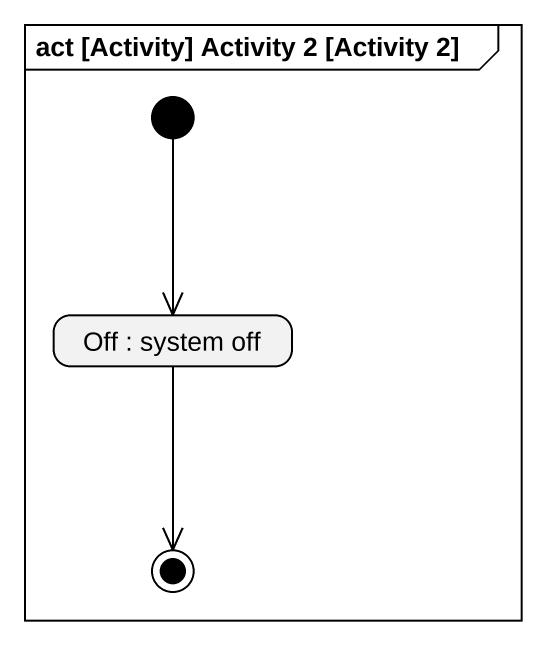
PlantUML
@startuml
mainframe act [Activity] Activity 2 [Activity 2]
hide empty description
state "Off : system off" as Off
[*] --> Off
Off --> [*]
@enduml
